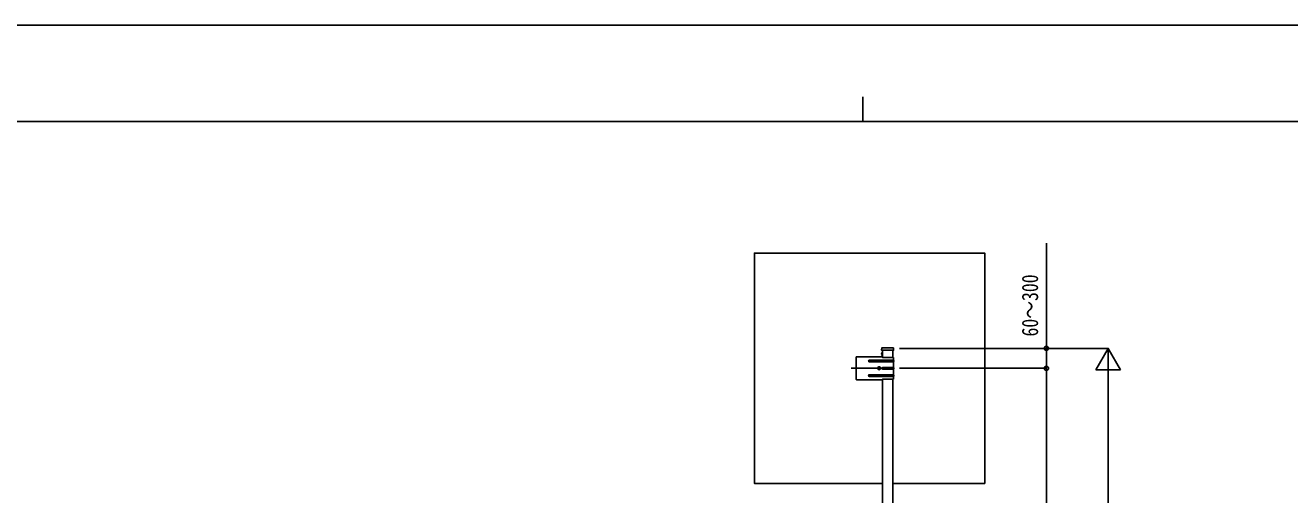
# Model space of a CAD drawing. Units: millimetres, scale not verified. Extents: x -6308 to 6308, y -4455 to 4455.
# Drawn here: x -2553 to 1290, y 3028 to 4455 of the extents above; entities that cross this region are included whole.
import ezdxf
from ezdxf.enums import TextEntityAlignment as Align

# ---------------------------------------------------------------- set-up
doc = ezdxf.new("R2010")
doc.units = ezdxf.units.MM
doc.header["$LTSCALE"] = 20
for name, color, linetype in [('0-4_YKK_12', 2, 'Continuous'), ('0-5_YKK_A1', 4, 'Continuous'), ('0-6_YKK_D', 6, 'Continuous'), ('0-7_YKK_ZWAK', 7, 'Continuous')]:
    doc.layers.add(name, color=color, linetype=linetype)
doc.styles.add('ＭＳ ゴシック', font='')
doc.styles.get('ＭＳ ゴシック').set_extended_font_data('MS Gothic')

msp = doc.modelspace()

# ---------------------------------------------------------------- linework, layer by layer
at = {"layer": '0-4_YKK_12'}
msp.add_line((51.93, 3412.5), (-43.07, 3412.5), dxfattribs=at)
at = {"layer": '0-5_YKK_A1'}
for p, q in [((49.7, 3467.42), (50.11, 3474.16)), ((50.68, 3467.1), (50, 3467.1)), ((85.18, 3467.1), (50.68, 3467.1)), ((51.11, 3475.1), (84.75, 3475.1)), ((51.42, 3460.3), (51.42, 3450.9)), ((51.93, 3460.3), (51.42, 3460.3)), ((51.93, 3467.1), (51.93, 3445.5)), ((51.93, 3460.3), (51.93, 3450.9)), ((83.93, 3467.1), (83.93, 3445.5)), ((85.86, 3467.1), (85.18, 3467.1)), ((86.16, 3467.42), (85.75, 3474.16)), ((-28.07, 3446), (-28.07, 3379)), ((49.93, 3447.5), (-26.57, 3447.5)), ((85.43, 3437), (12.43, 3437)), ((12.43, 3432), (85.43, 3432)), ((49.93, 3447.5), (51.93, 3445.5)), ((51.93, 3450.9), (51.42, 3450.9)), ((51.93, 3457.6), (51.93, 3453.6)), ((51.93, 3450.1), (51.93, 3445.5)), ((55.47, 3445.5), (51.93, 3445.5)), ((74.47, 3445.5), (56.39, 3445.5)), ((85.43, 3445.5), (75.39, 3445.5)), ((85.43, 3437), (85.43, 3445.5)), ((85.43, 3415), (85.43, 3432)), ((86.43, 3433), (86.43, 3436)), ((12.43, 3393), (85.43, 3393)), ((85.43, 3388), (12.43, 3388)), ((41.52, 3413.74), (41.52, 3414.58)), ((41.93, 3406.25), (41.93, 3418.75)), ((42.35, 3411.26), (42.35, 3410.43)), ((53.23, 3415), (85.43, 3415)), ((85.43, 3410), (53.23, 3410)), ((85.43, 3393), (85.43, 3410)), ((85.43, 3379.5), (85.43, 3388)), ((86.43, 3414), (86.43, 3411)), ((86.43, 3392), (86.43, 3389)), ((-26.57, 3377.5), (49.93, 3377.5)), ((51.93, 3379.5), (49.93, 3377.5)), ((51.93, 3379.5), (51.93, 2470.6)), ((51.93, 3379.5), (55.47, 3379.5)), ((56.39, 3379.5), (74.47, 3379.5)), ((75.39, 3379.5), (85.43, 3379.5)), ((83.93, 3379.5), (83.93, 2470.6))]:
    msp.add_line(p, q, dxfattribs=at)
for points in [[(51.93, 3062.5), (-337.07, 3062.5), (-337.07, 3762.5), (362.93, 3762.5), (362.93, 3062.5), (83.93, 3062.5)], [(49.78, 3457.7), (51.72, 3456.75), (52.34, 3455.6)], [(49.78, 3453.5), (51.72, 3454.45), (52.34, 3455.6)], [(40.69, 3412.09), (39.86, 3412.09), (39.86, 3412.92), (40.69, 3412.92)], [(41.52, 3414.58), (42.35, 3414.58), (42.35, 3413.74)], [(42.35, 3410.43), (41.52, 3410.43), (41.52, 3411.26)], [(43.18, 3412.92), (44.01, 3412.92), (44.01, 3412.09), (43.18, 3412.09)]]:
    msp.add_lwpolyline(points, dxfattribs=at)
msp.add_circle((41.93, 3412.5), 4.25, dxfattribs=at)
for centre, radius, start, end in [((55.98, 3455.6), 6.55, 134.12696, 225.87304), ((50, 3467.4), 0.3, 176.5, 270), ((51.11, 3474.1), 1, 90, 176.5), ((84.75, 3474.1), 1, 3.5, 90), ((85.86, 3467.4), 0.3, 270, 3.5), ((-26.57, 3446), 1.5, 90, 180), ((12.43, 3434.5), 2.5, 90, 270), ((55.93, 3445.7), 0.5, 203.57818, 336.42182), ((74.93, 3445.7), 0.5, 203.57818, 336.42182), ((85.43, 3436), 1, 0, 90), ((85.43, 3433), 1, 270, 0), ((12.43, 3390.5), 2.5, 90, 270), ((40.69, 3413.74), 0.83, 270, 0), ((40.69, 3411.26), 0.83, 0, 90), ((43.18, 3413.74), 0.83, 180, 270), ((43.18, 3411.26), 0.83, 90, 180), ((53.23, 3412.5), 2.5, 90, 270), ((85.43, 3414), 1, 0, 90), ((85.43, 3411), 1, 270, 0), ((85.43, 3392), 1, 0, 90), ((85.43, 3389), 1, 270, 0), ((-26.57, 3379), 1.5, 180, 270), ((55.93, 3379.3), 0.5, 23.57818, 156.42182), ((74.93, 3379.3), 0.5, 23.57818, 156.42182)]:
    msp.add_arc(centre, radius, start, end, dxfattribs=at)
at = {"layer": '0-6_YKK_D'}
for p, q in [((103.93, 3473.1), (738.93, 3473.1)), ((103.93, 3473.1), (551.43, 3473.1)), ((737.93, 3473.1), (700.43, 3408.15)), ((737.93, 3473.1), (775.43, 3408.15)), ((737.93, 3473.1), (737.93, 3343.2)), ((103.93, 3412.5), (551.43, 3412.5)), ((103.93, 3412.5), (551.43, 3412.5)), ((550.43, 3412.5), (550.43, 2437.6)), ((700.43, 3408.15), (775.43, 3408.15)), ((737.93, 3398.1), (737.93, 1548.1))]:
    msp.add_line(p, q, dxfattribs=at)
msp.add_lwpolyline([(550.43, 3412.5), (550.43, 3473.1), (550.43, 3793.2)], dxfattribs=at)
for centre in [(550.43, 3473.1), (550.43, 3412.5), (550.43, 3412.5)]:
    msp.add_circle(centre, 6.38, dxfattribs=at)
at = {"layer": '0-7_YKK_ZWAK'}
for p, q in [((-7.47, 4237.5), (-7.47, 4162.5)), ((5842.53, 4162.5), (-5857.47, 4162.5))]:
    msp.add_line(p, q, dxfattribs=at)
msp.add_lwpolyline([(-6307.5, -4455), (6307.5, -4455), (6307.5, 4455), (-6307.5, 4455)], close=True, dxfattribs=at)

# ---------------------------------------------------------------- texts
at = {"layer": '0-6_YKK_D', "style": 'ＭＳ ゴシック', "width": 0.8}
msp.add_text('60～300', height=49.49, rotation=90, dxfattribs=at).set_placement((539.93, 3509.1), align=Align.BOTTOM_LEFT)

doc.saveas('drawing.dxf')
